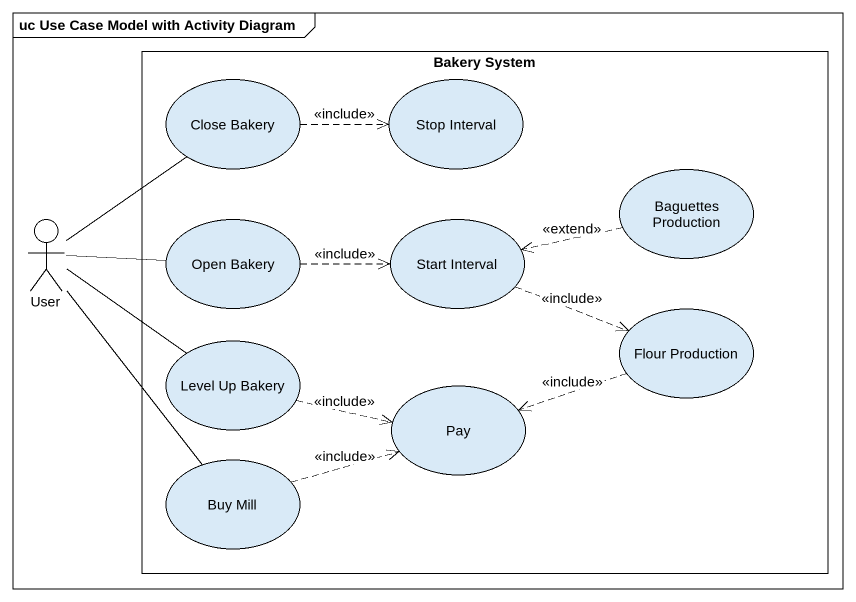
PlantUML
@startuml
mainframe uc Use Case Model with Activity Diagram
rectangle "Bakery System" as Bakery_System {
  usecase "Close Bakery" as Close_Bakery
  usecase "Stop Interval" as Stop_Interval
  usecase "Baguettes Production" as Baguettes_Production
  usecase "Open Bakery" as Open_Bakery
  usecase "Start Interval" as Start_Interval
  usecase "Level Up Bakery" as Level_Up_Bakery
  usecase "Flour Production" as Flour_Production
  usecase Pay
  usecase "Buy Mill" as Buy_Mill
}
actor User
Close_Bakery .right.> Stop_Interval : <<include>>
Baguettes_Production .left.> Start_Interval : <<extend>>
User -up- Close_Bakery
User -right- Open_Bakery
User -right- Level_Up_Bakery
User -- Buy_Mill
Open_Bakery .right.> Start_Interval : <<include>>
Start_Interval .right.> Flour_Production : <<include>>
Level_Up_Bakery .right.> Pay : <<include>>
Flour_Production .left.> Pay : <<include>>
Buy_Mill .right.> Pay : <<include>>
@enduml
